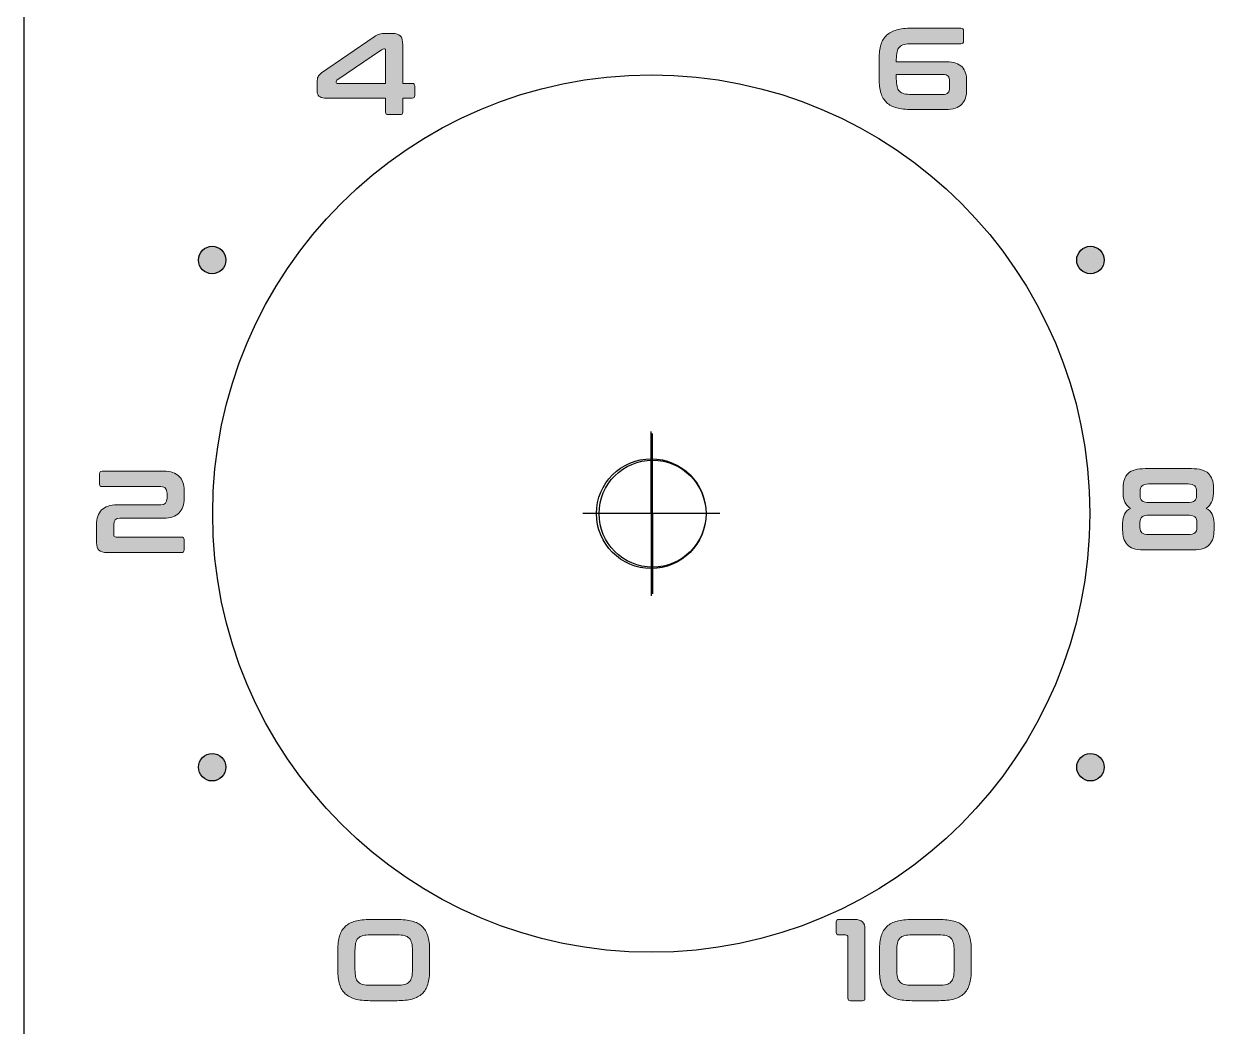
# Model space of a CAD drawing. Header units: millimetres. Extents: x 69 to 133, y 42 to 159.
# Drawn here: x 69.26 to 91.32, y 128.18 to 146.47 of the extents above; entities that cross this region are included whole.
import ezdxf

# ---------------------------------------------------------------- set-up
doc = ezdxf.new("R2010")
doc.units = ezdxf.units.MM
doc.header["$MEASUREMENT"] = 0
doc.layers.add('svg1962', color=7, linetype='Continuous')

# ---------------------------------------------------------------- blocks, each defined once
blk = doc.blocks.new('block 3')
at = {"layer": 'svg1962', "true_color": 0xffffff}
h = blk.add_hatch(color=7, dxfattribs=at)
h.dxf.hatch_style = 2
edge = h.paths.add_edge_path()
edge.add_spline(control_points=[(72.933, 142.167), (72.933, 142.305), (72.821, 142.417), (72.683, 142.417), (72.545, 142.417), (72.433, 142.305), (72.433, 142.167), (72.433, 142.167), (72.433, 142.167), (72.433, 142.167), (72.432, 142.029), (72.544, 141.917), (72.682, 141.917), (72.821, 141.917), (72.932, 142.029), (72.933, 142.167), (72.933, 142.167), (72.933, 142.167), (72.933, 142.167)], knot_values=[0, 0, 0, 0, 1, 1, 1, 2, 2, 2, 3, 3, 3, 4, 4, 4, 5, 5, 5, 6, 6, 6, 6], degree=3, periodic=1)
h = blk.add_hatch(color=7, dxfattribs=at)
h.dxf.hatch_style = 2
edge = h.paths.add_edge_path()
edge.add_spline(control_points=[(88.954, 142.167), (88.954, 142.305), (88.842, 142.417), (88.704, 142.417), (88.566, 142.417), (88.454, 142.305), (88.454, 142.167), (88.454, 142.167), (88.454, 142.167), (88.454, 142.167), (88.454, 142.029), (88.566, 141.917), (88.704, 141.917), (88.842, 141.917), (88.954, 142.029), (88.954, 142.167), (88.954, 142.167), (88.954, 142.167), (88.954, 142.167)], knot_values=[0, 0, 0, 0, 1, 1, 1, 2, 2, 2, 3, 3, 3, 4, 4, 4, 5, 5, 5, 6, 6, 6, 6], degree=3, periodic=1)
h = blk.add_hatch(color=7, dxfattribs=at)
h.dxf.hatch_style = 2
edge = h.paths.add_edge_path()
edge.add_spline(control_points=[(72.933, 132.917), (72.933, 133.055), (72.821, 133.167), (72.683, 133.167), (72.545, 133.167), (72.433, 133.055), (72.433, 132.917), (72.433, 132.917), (72.433, 132.917), (72.433, 132.917), (72.432, 132.779), (72.544, 132.667), (72.682, 132.667), (72.821, 132.667), (72.932, 132.779), (72.933, 132.917), (72.933, 132.917), (72.933, 132.917), (72.933, 132.917)], knot_values=[0, 0, 0, 0, 1, 1, 1, 2, 2, 2, 3, 3, 3, 4, 4, 4, 5, 5, 5, 6, 6, 6, 6], degree=3, periodic=1)
h = blk.add_hatch(color=7, dxfattribs=at)
h.dxf.hatch_style = 2
edge = h.paths.add_edge_path()
edge.add_spline(control_points=[(88.954, 132.917), (88.954, 133.055), (88.842, 133.167), (88.704, 133.167), (88.566, 133.167), (88.454, 133.055), (88.454, 132.917), (88.454, 132.917), (88.454, 132.917), (88.454, 132.917), (88.454, 132.779), (88.566, 132.667), (88.704, 132.667), (88.842, 132.667), (88.954, 132.779), (88.954, 132.917), (88.954, 132.917), (88.954, 132.917), (88.954, 132.917)], knot_values=[0, 0, 0, 0, 1, 1, 1, 2, 2, 2, 3, 3, 3, 4, 4, 4, 5, 5, 5, 6, 6, 6, 6], degree=3, periodic=1)
at = {"layer": 'svg1962', "color": 254, "lineweight": 25, "true_color": 0xe7e7e7}
blk.add_lwpolyline([(69.255, 159.004), (133.154, 159.004), (133.154, 41.938), (69.255, 41.938), (69.255, 159.004)], dxfattribs=at)
at = {"layer": 'svg1962', "color": 178, "lineweight": 25, "true_color": 0x060606}
for points in [[(80.693, 137.542), (80.693, 139.042)], [(80.693, 137.542), (80.693, 139.042)], [(80.718, 137.542), (80.718, 139.005)], [(80.718, 137.542), (80.718, 139.005)], [(81.943, 137.542), (79.443, 137.542)], [(81.943, 137.542), (79.443, 137.542)], [(81.937, 137.542), (79.498, 137.542)], [(81.937, 137.542), (79.498, 137.542)], [(80.693, 137.542), (80.693, 136.042)], [(80.718, 137.542), (80.718, 136.079)]]:
    blk.add_lwpolyline(points, dxfattribs=at)
for points, knots in [([(88.693, 137.542), (88.693, 141.96), (85.112, 145.542), (80.693, 145.542), (76.275, 145.542), (72.693, 141.96), (72.693, 137.542), (72.693, 133.124), (76.275, 129.542), (80.693, 129.542), (85.112, 129.542), (88.693, 133.124), (88.693, 137.542)], [0, 0, 0, 0, 1, 1, 1, 2, 2, 2, 3, 3, 3, 4, 4, 4, 4]), ([(72.933, 142.167), (72.933, 142.305), (72.821, 142.417), (72.683, 142.417), (72.545, 142.417), (72.433, 142.305), (72.433, 142.167), (72.433, 142.167), (72.433, 142.167), (72.433, 142.167), (72.432, 142.029), (72.544, 141.917), (72.682, 141.917), (72.821, 141.917), (72.932, 142.029), (72.933, 142.167), (72.933, 142.167), (72.933, 142.167), (72.933, 142.167)], [0, 0, 0, 0, 1, 1, 1, 2, 2, 2, 3, 3, 3, 4, 4, 4, 5, 5, 5, 6, 6, 6, 6]), ([(88.954, 142.167), (88.954, 142.305), (88.842, 142.417), (88.704, 142.417), (88.566, 142.417), (88.454, 142.305), (88.454, 142.167), (88.454, 142.167), (88.454, 142.167), (88.454, 142.167), (88.454, 142.029), (88.566, 141.917), (88.704, 141.917), (88.842, 141.917), (88.954, 142.029), (88.954, 142.167), (88.954, 142.167), (88.954, 142.167), (88.954, 142.167)], [0, 0, 0, 0, 1, 1, 1, 2, 2, 2, 3, 3, 3, 4, 4, 4, 5, 5, 5, 6, 6, 6, 6]), ([(81.693, 137.542), (81.694, 138.094), (81.246, 138.542), (80.694, 138.542), (80.142, 138.543), (79.694, 138.095), (79.693, 137.543), (79.693, 137.543), (79.693, 137.542), (79.693, 137.542), (79.693, 136.99), (80.141, 136.542), (80.693, 136.541), (81.245, 136.541), (81.693, 136.989), (81.693, 137.541), (81.693, 137.541), (81.693, 137.542), (81.693, 137.542)], [0, 0, 0, 0, 1, 1, 1, 2, 2, 2, 3, 3, 3, 4, 4, 4, 5, 5, 5, 6, 6, 6, 6]), ([(81.693, 137.542), (81.693, 138.081), (81.257, 138.517), (80.718, 138.517), (80.179, 138.517), (79.742, 138.081), (79.742, 137.542), (79.742, 137.003), (80.179, 136.566), (80.718, 136.566), (81.257, 136.566), (81.693, 137.003), (81.693, 137.542)], [0, 0, 0, 0, 1, 1, 1, 2, 2, 2, 3, 3, 3, 4, 4, 4, 4]), ([(72.933, 132.917), (72.933, 133.055), (72.821, 133.167), (72.683, 133.167), (72.545, 133.167), (72.433, 133.055), (72.433, 132.917), (72.433, 132.917), (72.433, 132.917), (72.433, 132.917), (72.432, 132.779), (72.544, 132.667), (72.682, 132.667), (72.821, 132.667), (72.932, 132.779), (72.933, 132.917), (72.933, 132.917), (72.933, 132.917), (72.933, 132.917)], [0, 0, 0, 0, 1, 1, 1, 2, 2, 2, 3, 3, 3, 4, 4, 4, 5, 5, 5, 6, 6, 6, 6]), ([(88.954, 132.917), (88.954, 133.055), (88.842, 133.167), (88.704, 133.167), (88.566, 133.167), (88.454, 133.055), (88.454, 132.917), (88.454, 132.917), (88.454, 132.917), (88.454, 132.917), (88.454, 132.779), (88.566, 132.667), (88.704, 132.667), (88.842, 132.667), (88.954, 132.779), (88.954, 132.917), (88.954, 132.917), (88.954, 132.917), (88.954, 132.917)], [0, 0, 0, 0, 1, 1, 1, 2, 2, 2, 3, 3, 3, 4, 4, 4, 5, 5, 5, 6, 6, 6, 6])]:
    blk.add_open_spline(points, degree=3, knots=knots, dxfattribs=at)
blk = doc.blocks.new('block 45')
at = {"layer": 'svg1962', "true_color": 0xffffff}
h = blk.add_hatch(color=7, dxfattribs=at)
h.dxf.hatch_style = 2
edge = h.paths.add_edge_path()
edge.add_spline(control_points=[(76.057, 130.141), (76.164, 130.141), (76.255, 130.131), (76.33, 130.111), (76.405, 130.09), (76.466, 130.058), (76.513, 130.013), (76.56, 129.969), (76.595, 129.911), (76.617, 129.841), (76.639, 129.77), (76.65, 129.684), (76.65, 129.582), (76.65, 129.582), (76.65, 129.218), (76.65, 129.218), (76.65, 129.117), (76.639, 129.03), (76.617, 128.959), (76.595, 128.888), (76.56, 128.83), (76.513, 128.786), (76.466, 128.741), (76.405, 128.709), (76.33, 128.689), (76.255, 128.669), (76.164, 128.66), (76.057, 128.66), (76.057, 128.66), (75.568, 128.66), (75.568, 128.66), (75.461, 128.66), (75.37, 128.669), (75.295, 128.689), (75.22, 128.709), (75.159, 128.741), (75.112, 128.786), (75.065, 128.83), (75.03, 128.888), (75.008, 128.959), (74.986, 129.03), (74.975, 129.117), (74.975, 129.218), (74.975, 129.218), (74.975, 129.582), (74.975, 129.582), (74.975, 129.684), (74.986, 129.77), (75.008, 129.841), (75.03, 129.911), (75.065, 129.969), (75.112, 130.013), (75.159, 130.058), (75.22, 130.09), (75.295, 130.111), (75.37, 130.131), (75.461, 130.141), (75.568, 130.141), (75.568, 130.141), (76.057, 130.141), (76.057, 130.141)], knot_values=[0, 0, 0, 0, 1, 1, 1, 2, 2, 2, 3, 3, 3, 4, 4, 4, 5, 5, 5, 6, 6, 6, 7, 7, 7, 8, 8, 8, 9, 9, 9, 10, 10, 10, 11, 11, 11, 12, 12, 12, 13, 13, 13, 14, 14, 14, 15, 15, 15, 16, 16, 16, 17, 17, 17, 18, 18, 18, 19, 19, 19, 20, 20, 20, 20], degree=3, periodic=1)
edge = h.paths.add_edge_path()
edge.add_spline(control_points=[(75.289, 129.231), (75.289, 129.175), (75.293, 129.128), (75.301, 129.09), (75.31, 129.053), (75.325, 129.023), (75.346, 129.001), (75.367, 128.979), (75.396, 128.964), (75.432, 128.955), (75.468, 128.945), (75.513, 128.941), (75.568, 128.941), (75.568, 128.941), (76.057, 128.941), (76.057, 128.941), (76.112, 128.941), (76.158, 128.945), (76.193, 128.955), (76.229, 128.964), (76.258, 128.979), (76.279, 129.001), (76.3, 129.023), (76.315, 129.053), (76.324, 129.09), (76.332, 129.128), (76.336, 129.175), (76.336, 129.231), (76.336, 129.231), (76.336, 129.57), (76.336, 129.57), (76.336, 129.626), (76.332, 129.673), (76.324, 129.71), (76.315, 129.746), (76.3, 129.776), (76.279, 129.798), (76.258, 129.821), (76.229, 129.837), (76.193, 129.846), (76.158, 129.855), (76.112, 129.86), (76.057, 129.86), (76.057, 129.86), (75.568, 129.86), (75.568, 129.86), (75.513, 129.86), (75.468, 129.855), (75.432, 129.846), (75.396, 129.837), (75.367, 129.821), (75.346, 129.798), (75.325, 129.776), (75.31, 129.746), (75.301, 129.71), (75.293, 129.673), (75.289, 129.626), (75.289, 129.57), (75.289, 129.57), (75.289, 129.231), (75.289, 129.231)], knot_values=[0, 0, 0, 0, 1, 1, 1, 2, 2, 2, 3, 3, 3, 4, 4, 4, 5, 5, 5, 6, 6, 6, 7, 7, 7, 8, 8, 8, 9, 9, 9, 10, 10, 10, 11, 11, 11, 12, 12, 12, 13, 13, 13, 14, 14, 14, 15, 15, 15, 16, 16, 16, 17, 17, 17, 18, 18, 18, 19, 19, 19, 20, 20, 20, 20], degree=3, periodic=1)
at = {"layer": 'svg1962', "lineweight": 0}
for points in [[(76.057, 130.141), (76.164, 130.141), (76.255, 130.131), (76.33, 130.111), (76.405, 130.09), (76.466, 130.058), (76.513, 130.013), (76.56, 129.969), (76.595, 129.911), (76.617, 129.841), (76.639, 129.77), (76.65, 129.684), (76.65, 129.582), (76.65, 129.582), (76.65, 129.218), (76.65, 129.218), (76.65, 129.117), (76.639, 129.03), (76.617, 128.959), (76.595, 128.888), (76.56, 128.83), (76.513, 128.786), (76.466, 128.741), (76.405, 128.709), (76.33, 128.689), (76.255, 128.669), (76.164, 128.66), (76.057, 128.66), (76.057, 128.66), (75.568, 128.66), (75.568, 128.66), (75.461, 128.66), (75.37, 128.669), (75.295, 128.689), (75.22, 128.709), (75.159, 128.741), (75.112, 128.786), (75.065, 128.83), (75.03, 128.888), (75.008, 128.959), (74.986, 129.03), (74.975, 129.117), (74.975, 129.218), (74.975, 129.218), (74.975, 129.582), (74.975, 129.582), (74.975, 129.684), (74.986, 129.77), (75.008, 129.841), (75.03, 129.911), (75.065, 129.969), (75.112, 130.013), (75.159, 130.058), (75.22, 130.09), (75.295, 130.111), (75.37, 130.131), (75.461, 130.141), (75.568, 130.141), (75.568, 130.141), (76.057, 130.141), (76.057, 130.141)], [(75.289, 129.231), (75.289, 129.175), (75.293, 129.128), (75.301, 129.09), (75.31, 129.053), (75.325, 129.023), (75.346, 129.001), (75.367, 128.979), (75.396, 128.964), (75.432, 128.955), (75.468, 128.945), (75.513, 128.941), (75.568, 128.941), (75.568, 128.941), (76.057, 128.941), (76.057, 128.941), (76.112, 128.941), (76.158, 128.945), (76.193, 128.955), (76.229, 128.964), (76.258, 128.979), (76.279, 129.001), (76.3, 129.023), (76.315, 129.053), (76.324, 129.09), (76.332, 129.128), (76.336, 129.175), (76.336, 129.231), (76.336, 129.231), (76.336, 129.57), (76.336, 129.57), (76.336, 129.626), (76.332, 129.673), (76.324, 129.71), (76.315, 129.746), (76.3, 129.776), (76.279, 129.798), (76.258, 129.821), (76.229, 129.837), (76.193, 129.846), (76.158, 129.855), (76.112, 129.86), (76.057, 129.86), (76.057, 129.86), (75.568, 129.86), (75.568, 129.86), (75.513, 129.86), (75.468, 129.855), (75.432, 129.846), (75.396, 129.837), (75.367, 129.821), (75.346, 129.798), (75.325, 129.776), (75.31, 129.746), (75.301, 129.71), (75.293, 129.673), (75.289, 129.626), (75.289, 129.57), (75.289, 129.57), (75.289, 129.231), (75.289, 129.231)]]:
    blk.add_open_spline(points, degree=3, knots=[0, 0, 0, 0, 1, 1, 1, 2, 2, 2, 3, 3, 3, 4, 4, 4, 5, 5, 5, 6, 6, 6, 7, 7, 7, 8, 8, 8, 9, 9, 9, 10, 10, 10, 11, 11, 11, 12, 12, 12, 13, 13, 13, 14, 14, 14, 15, 15, 15, 16, 16, 16, 17, 17, 17, 18, 18, 18, 19, 19, 19, 20, 20, 20, 20], dxfattribs=at)
blk = doc.blocks.new('block 44')
at = {"layer": 'svg1962'}
blk.add_blockref('block 45', (0, 0), dxfattribs=at)
blk = doc.blocks.new('block 47')
at = {"layer": 'svg1962', "true_color": 0xffffff}
h = blk.add_hatch(color=7, dxfattribs=at)
h.dxf.hatch_style = 2
edge = h.paths.add_edge_path()
edge.add_spline(control_points=[(71.798, 138.315), (71.927, 138.315), (72.021, 138.283), (72.082, 138.22), (72.143, 138.156), (72.173, 138.073), (72.173, 137.97), (72.173, 137.97), (72.173, 137.822), (72.173, 137.822), (72.173, 137.706), (72.142, 137.617), (72.08, 137.554), (72.018, 137.491), (71.925, 137.46), (71.803, 137.46), (71.803, 137.46), (70.998, 137.46), (70.998, 137.46), (70.925, 137.46), (70.888, 137.42), (70.888, 137.339), (70.888, 137.339), (70.888, 137.159), (70.888, 137.159), (70.888, 137.13), (70.902, 137.115), (70.93, 137.115), (70.93, 137.115), (72.122, 137.115), (72.122, 137.115), (72.155, 137.115), (72.171, 137.099), (72.171, 137.068), (72.171, 137.068), (72.171, 136.88), (72.171, 136.88), (72.171, 136.849), (72.155, 136.833), (72.122, 136.833), (72.122, 136.833), (70.772, 136.833), (70.772, 136.833), (70.7, 136.833), (70.649, 136.848), (70.619, 136.877), (70.59, 136.906), (70.575, 136.951), (70.575, 137.013), (70.575, 137.013), (70.575, 137.339), (70.575, 137.339), (70.575, 137.456), (70.606, 137.547), (70.668, 137.609), (70.73, 137.672), (70.823, 137.703), (70.945, 137.703), (70.945, 137.703), (71.75, 137.703), (71.75, 137.703), (71.823, 137.703), (71.86, 137.743), (71.86, 137.822), (71.86, 137.822), (71.86, 137.913), (71.86, 137.913), (71.86, 137.95), (71.851, 137.979), (71.834, 138.001), (71.817, 138.023), (71.788, 138.034), (71.747, 138.034), (71.747, 138.034), (70.676, 138.034), (70.676, 138.034), (70.645, 138.034), (70.63, 138.049), (70.63, 138.08), (70.63, 138.08), (70.63, 138.269), (70.63, 138.269), (70.63, 138.3), (70.645, 138.315), (70.676, 138.315), (70.676, 138.315), (71.798, 138.315), (71.798, 138.315)], knot_values=[0, 0, 0, 0, 1, 1, 1, 2, 2, 2, 3, 3, 3, 4, 4, 4, 5, 5, 5, 6, 6, 6, 7, 7, 7, 8, 8, 8, 9, 9, 9, 10, 10, 10, 11, 11, 11, 12, 12, 12, 13, 13, 13, 14, 14, 14, 15, 15, 15, 16, 16, 16, 17, 17, 17, 18, 18, 18, 19, 19, 19, 20, 20, 20, 21, 21, 21, 22, 22, 22, 23, 23, 23, 24, 24, 24, 25, 25, 25, 26, 26, 26, 27, 27, 27, 28, 28, 28, 29, 29, 29, 29], degree=3, periodic=1)
at = {"layer": 'svg1962', "lineweight": 0}
blk.add_open_spline([(71.798, 138.315), (71.927, 138.315), (72.021, 138.283), (72.082, 138.22), (72.143, 138.156), (72.173, 138.073), (72.173, 137.97), (72.173, 137.97), (72.173, 137.822), (72.173, 137.822), (72.173, 137.706), (72.142, 137.617), (72.08, 137.554), (72.018, 137.491), (71.925, 137.46), (71.803, 137.46), (71.803, 137.46), (70.998, 137.46), (70.998, 137.46), (70.925, 137.46), (70.888, 137.42), (70.888, 137.339), (70.888, 137.339), (70.888, 137.159), (70.888, 137.159), (70.888, 137.13), (70.902, 137.115), (70.93, 137.115), (70.93, 137.115), (72.122, 137.115), (72.122, 137.115), (72.155, 137.115), (72.171, 137.099), (72.171, 137.068), (72.171, 137.068), (72.171, 136.88), (72.171, 136.88), (72.171, 136.849), (72.155, 136.833), (72.122, 136.833), (72.122, 136.833), (70.772, 136.833), (70.772, 136.833), (70.7, 136.833), (70.649, 136.848), (70.619, 136.877), (70.59, 136.906), (70.575, 136.951), (70.575, 137.013), (70.575, 137.013), (70.575, 137.339), (70.575, 137.339), (70.575, 137.456), (70.606, 137.547), (70.668, 137.609), (70.73, 137.672), (70.823, 137.703), (70.945, 137.703), (70.945, 137.703), (71.75, 137.703), (71.75, 137.703), (71.823, 137.703), (71.86, 137.743), (71.86, 137.822), (71.86, 137.822), (71.86, 137.913), (71.86, 137.913), (71.86, 137.95), (71.851, 137.979), (71.834, 138.001), (71.817, 138.023), (71.788, 138.034), (71.747, 138.034), (71.747, 138.034), (70.676, 138.034), (70.676, 138.034), (70.645, 138.034), (70.63, 138.049), (70.63, 138.08), (70.63, 138.08), (70.63, 138.269), (70.63, 138.269), (70.63, 138.3), (70.645, 138.315), (70.676, 138.315), (70.676, 138.315), (71.798, 138.315), (71.798, 138.315)], degree=3, knots=[0, 0, 0, 0, 1, 1, 1, 2, 2, 2, 3, 3, 3, 4, 4, 4, 5, 5, 5, 6, 6, 6, 7, 7, 7, 8, 8, 8, 9, 9, 9, 10, 10, 10, 11, 11, 11, 12, 12, 12, 13, 13, 13, 14, 14, 14, 15, 15, 15, 16, 16, 16, 17, 17, 17, 18, 18, 18, 19, 19, 19, 20, 20, 20, 21, 21, 21, 22, 22, 22, 23, 23, 23, 24, 24, 24, 25, 25, 25, 26, 26, 26, 27, 27, 27, 28, 28, 28, 29, 29, 29, 29], dxfattribs=at)
blk = doc.blocks.new('block 46')
at = {"layer": 'svg1962'}
blk.add_blockref('block 47', (0, 0), dxfattribs=at)
blk = doc.blocks.new('block 49')
at = {"layer": 'svg1962', "true_color": 0xffffff}
h = blk.add_hatch(color=7, dxfattribs=at)
h.dxf.hatch_style = 2
edge = h.paths.add_edge_path()
edge.add_spline(control_points=[(75.639, 146.236), (75.675, 146.26), (75.707, 146.276), (75.736, 146.286), (75.765, 146.295), (75.803, 146.299), (75.851, 146.299), (75.851, 146.299), (75.976, 146.299), (75.976, 146.299), (76.038, 146.299), (76.084, 146.285), (76.115, 146.256), (76.145, 146.227), (76.16, 146.17), (76.16, 146.083), (76.16, 146.083), (76.16, 145.387), (76.16, 145.387), (76.16, 145.387), (76.334, 145.387), (76.334, 145.387), (76.365, 145.387), (76.38, 145.371), (76.38, 145.339), (76.38, 145.339), (76.38, 145.167), (76.38, 145.167), (76.38, 145.136), (76.365, 145.12), (76.334, 145.12), (76.334, 145.12), (76.16, 145.12), (76.16, 145.12), (76.16, 145.12), (76.16, 144.864), (76.16, 144.864), (76.16, 144.833), (76.145, 144.818), (76.114, 144.818), (76.114, 144.818), (75.896, 144.818), (75.896, 144.818), (75.863, 144.818), (75.847, 144.833), (75.847, 144.864), (75.847, 144.864), (75.847, 145.12), (75.847, 145.12), (75.847, 145.12), (74.734, 145.12), (74.734, 145.12), (74.688, 145.12), (74.655, 145.133), (74.632, 145.156), (74.609, 145.18), (74.598, 145.212), (74.598, 145.25), (74.598, 145.25), (74.598, 145.41), (74.598, 145.41), (74.598, 145.45), (74.604, 145.483), (74.615, 145.509), (74.626, 145.535), (74.648, 145.559), (74.681, 145.582), (74.681, 145.582), (75.639, 146.236), (75.639, 146.236)], knot_values=[0, 0, 0, 0, 1, 1, 1, 2, 2, 2, 3, 3, 3, 4, 4, 4, 5, 5, 5, 6, 6, 6, 7, 7, 7, 8, 8, 8, 9, 9, 9, 10, 10, 10, 11, 11, 11, 12, 12, 12, 13, 13, 13, 14, 14, 14, 15, 15, 15, 16, 16, 16, 17, 17, 17, 18, 18, 18, 19, 19, 19, 20, 20, 20, 21, 21, 21, 22, 22, 22, 23, 23, 23, 23], degree=3, periodic=1)
edge = h.paths.add_edge_path()
edge.add_spline(control_points=[(74.947, 145.402), (74.947, 145.392), (74.953, 145.387), (74.964, 145.387), (74.964, 145.387), (75.847, 145.387), (75.847, 145.387), (75.847, 145.387), (75.847, 145.995), (75.847, 145.995), (75.847, 146.01), (75.841, 146.018), (75.83, 146.018), (75.83, 146.018), (75.817, 146.018), (75.817, 146.018), (75.803, 146.018), (75.788, 146.012), (75.771, 146.001), (75.771, 146.001), (74.96, 145.444), (74.96, 145.444), (74.951, 145.437), (74.947, 145.428), (74.947, 145.414), (74.947, 145.414), (74.947, 145.402), (74.947, 145.402)], knot_values=[0, 0, 0, 0, 1, 1, 1, 2, 2, 2, 3, 3, 3, 4, 4, 4, 5, 5, 5, 6, 6, 6, 7, 7, 7, 8, 8, 8, 9, 9, 9, 9], degree=3, periodic=1)
at = {"layer": 'svg1962', "lineweight": 0}
for points, knots in [([(75.639, 146.236), (75.675, 146.26), (75.707, 146.276), (75.736, 146.286), (75.765, 146.295), (75.803, 146.299), (75.851, 146.299), (75.851, 146.299), (75.976, 146.299), (75.976, 146.299), (76.038, 146.299), (76.084, 146.285), (76.115, 146.256), (76.145, 146.227), (76.16, 146.17), (76.16, 146.083), (76.16, 146.083), (76.16, 145.387), (76.16, 145.387), (76.16, 145.387), (76.334, 145.387), (76.334, 145.387), (76.365, 145.387), (76.38, 145.371), (76.38, 145.339), (76.38, 145.339), (76.38, 145.167), (76.38, 145.167), (76.38, 145.136), (76.365, 145.12), (76.334, 145.12), (76.334, 145.12), (76.16, 145.12), (76.16, 145.12), (76.16, 145.12), (76.16, 144.864), (76.16, 144.864), (76.16, 144.833), (76.145, 144.818), (76.114, 144.818), (76.114, 144.818), (75.896, 144.818), (75.896, 144.818), (75.863, 144.818), (75.847, 144.833), (75.847, 144.864), (75.847, 144.864), (75.847, 145.12), (75.847, 145.12), (75.847, 145.12), (74.734, 145.12), (74.734, 145.12), (74.688, 145.12), (74.655, 145.133), (74.632, 145.156), (74.609, 145.18), (74.598, 145.212), (74.598, 145.25), (74.598, 145.25), (74.598, 145.41), (74.598, 145.41), (74.598, 145.45), (74.604, 145.483), (74.615, 145.509), (74.626, 145.535), (74.648, 145.559), (74.681, 145.582), (74.681, 145.582), (75.639, 146.236), (75.639, 146.236)], [0, 0, 0, 0, 1, 1, 1, 2, 2, 2, 3, 3, 3, 4, 4, 4, 5, 5, 5, 6, 6, 6, 7, 7, 7, 8, 8, 8, 9, 9, 9, 10, 10, 10, 11, 11, 11, 12, 12, 12, 13, 13, 13, 14, 14, 14, 15, 15, 15, 16, 16, 16, 17, 17, 17, 18, 18, 18, 19, 19, 19, 20, 20, 20, 21, 21, 21, 22, 22, 22, 23, 23, 23, 23]), ([(74.947, 145.402), (74.947, 145.392), (74.953, 145.387), (74.964, 145.387), (74.964, 145.387), (75.847, 145.387), (75.847, 145.387), (75.847, 145.387), (75.847, 145.995), (75.847, 145.995), (75.847, 146.01), (75.841, 146.018), (75.83, 146.018), (75.83, 146.018), (75.817, 146.018), (75.817, 146.018), (75.803, 146.018), (75.788, 146.012), (75.771, 146.001), (75.771, 146.001), (74.96, 145.444), (74.96, 145.444), (74.951, 145.437), (74.947, 145.428), (74.947, 145.414), (74.947, 145.414), (74.947, 145.402), (74.947, 145.402)], [0, 0, 0, 0, 1, 1, 1, 2, 2, 2, 3, 3, 3, 4, 4, 4, 5, 5, 5, 6, 6, 6, 7, 7, 7, 8, 8, 8, 9, 9, 9, 9])]:
    blk.add_open_spline(points, degree=3, knots=knots, dxfattribs=at)
blk = doc.blocks.new('block 48')
at = {"layer": 'svg1962'}
blk.add_blockref('block 49', (0, 0), dxfattribs=at)
blk = doc.blocks.new('block 51')
at = {"layer": 'svg1962', "true_color": 0xffffff}
h = blk.add_hatch(color=7, dxfattribs=at)
h.dxf.hatch_style = 2
edge = h.paths.add_edge_path()
edge.add_spline(control_points=[(86.342, 146.394), (86.373, 146.394), (86.389, 146.378), (86.389, 146.347), (86.389, 146.347), (86.389, 146.159), (86.389, 146.159), (86.389, 146.128), (86.373, 146.112), (86.342, 146.112), (86.342, 146.112), (85.443, 146.112), (85.443, 146.112), (85.388, 146.112), (85.342, 146.108), (85.306, 146.099), (85.27, 146.089), (85.242, 146.073), (85.22, 146.051), (85.199, 146.028), (85.184, 145.999), (85.176, 145.962), (85.168, 145.925), (85.163, 145.879), (85.163, 145.822), (85.163, 145.822), (85.163, 145.782), (85.163, 145.782), (85.163, 145.782), (86.076, 145.782), (86.076, 145.782), (86.143, 145.782), (86.201, 145.774), (86.248, 145.758), (86.295, 145.742), (86.334, 145.718), (86.364, 145.688), (86.393, 145.658), (86.414, 145.62), (86.427, 145.576), (86.44, 145.531), (86.446, 145.481), (86.446, 145.424), (86.446, 145.424), (86.446, 145.27), (86.446, 145.27), (86.446, 145.157), (86.417, 145.069), (86.358, 145.007), (86.3, 144.943), (86.2, 144.912), (86.061, 144.912), (86.061, 144.912), (85.443, 144.912), (85.443, 144.912), (85.336, 144.912), (85.244, 144.922), (85.17, 144.942), (85.095, 144.962), (85.034, 144.993), (84.987, 145.038), (84.939, 145.082), (84.905, 145.14), (84.883, 145.212), (84.861, 145.283), (84.85, 145.369), (84.85, 145.471), (84.85, 145.471), (84.85, 145.835), (84.85, 145.835), (84.85, 145.937), (84.861, 146.023), (84.883, 146.093), (84.905, 146.164), (84.939, 146.221), (84.987, 146.266), (85.034, 146.31), (85.095, 146.343), (85.17, 146.363), (85.244, 146.384), (85.336, 146.394), (85.443, 146.394), (85.443, 146.394), (86.342, 146.394), (86.342, 146.394)], knot_values=[0, 0, 0, 0, 1, 1, 1, 2, 2, 2, 3, 3, 3, 4, 4, 4, 5, 5, 5, 6, 6, 6, 7, 7, 7, 8, 8, 8, 9, 9, 9, 10, 10, 10, 11, 11, 11, 12, 12, 12, 13, 13, 13, 14, 14, 14, 15, 15, 15, 16, 16, 16, 17, 17, 17, 18, 18, 18, 19, 19, 19, 20, 20, 20, 21, 21, 21, 22, 22, 22, 23, 23, 23, 24, 24, 24, 25, 25, 25, 26, 26, 26, 27, 27, 27, 28, 28, 28, 28], degree=3, periodic=1)
edge = h.paths.add_edge_path()
edge.add_spline(control_points=[(85.163, 145.549), (85.163, 145.549), (85.163, 145.473), (85.163, 145.473), (85.163, 145.418), (85.168, 145.372), (85.176, 145.334), (85.184, 145.297), (85.199, 145.267), (85.22, 145.246), (85.242, 145.224), (85.27, 145.208), (85.306, 145.199), (85.342, 145.19), (85.388, 145.185), (85.443, 145.185), (85.443, 145.185), (86.01, 145.185), (86.01, 145.185), (86.055, 145.185), (86.087, 145.195), (86.106, 145.216), (86.125, 145.236), (86.135, 145.268), (86.135, 145.312), (86.135, 145.312), (86.135, 145.424), (86.135, 145.424), (86.135, 145.468), (86.126, 145.5), (86.107, 145.52), (86.089, 145.539), (86.057, 145.549), (86.012, 145.549), (86.012, 145.549), (85.163, 145.549), (85.163, 145.549)], knot_values=[0, 0, 0, 0, 1, 1, 1, 2, 2, 2, 3, 3, 3, 4, 4, 4, 5, 5, 5, 6, 6, 6, 7, 7, 7, 8, 8, 8, 9, 9, 9, 10, 10, 10, 11, 11, 11, 12, 12, 12, 12], degree=3, periodic=1)
at = {"layer": 'svg1962', "lineweight": 0}
for points, knots in [([(86.342, 146.394), (86.373, 146.394), (86.389, 146.378), (86.389, 146.347), (86.389, 146.347), (86.389, 146.159), (86.389, 146.159), (86.389, 146.128), (86.373, 146.112), (86.342, 146.112), (86.342, 146.112), (85.443, 146.112), (85.443, 146.112), (85.388, 146.112), (85.342, 146.108), (85.306, 146.099), (85.27, 146.089), (85.242, 146.073), (85.22, 146.051), (85.199, 146.028), (85.184, 145.999), (85.176, 145.962), (85.168, 145.925), (85.163, 145.879), (85.163, 145.822), (85.163, 145.822), (85.163, 145.782), (85.163, 145.782), (85.163, 145.782), (86.076, 145.782), (86.076, 145.782), (86.143, 145.782), (86.201, 145.774), (86.248, 145.758), (86.295, 145.742), (86.334, 145.718), (86.364, 145.688), (86.393, 145.658), (86.414, 145.62), (86.427, 145.576), (86.44, 145.531), (86.446, 145.481), (86.446, 145.424), (86.446, 145.424), (86.446, 145.27), (86.446, 145.27), (86.446, 145.157), (86.417, 145.069), (86.358, 145.007), (86.3, 144.943), (86.2, 144.912), (86.061, 144.912), (86.061, 144.912), (85.443, 144.912), (85.443, 144.912), (85.336, 144.912), (85.244, 144.922), (85.17, 144.942), (85.095, 144.962), (85.034, 144.993), (84.987, 145.038), (84.939, 145.082), (84.905, 145.14), (84.883, 145.212), (84.861, 145.283), (84.85, 145.369), (84.85, 145.471), (84.85, 145.471), (84.85, 145.835), (84.85, 145.835), (84.85, 145.937), (84.861, 146.023), (84.883, 146.093), (84.905, 146.164), (84.939, 146.221), (84.987, 146.266), (85.034, 146.31), (85.095, 146.343), (85.17, 146.363), (85.244, 146.384), (85.336, 146.394), (85.443, 146.394), (85.443, 146.394), (86.342, 146.394), (86.342, 146.394)], [0, 0, 0, 0, 1, 1, 1, 2, 2, 2, 3, 3, 3, 4, 4, 4, 5, 5, 5, 6, 6, 6, 7, 7, 7, 8, 8, 8, 9, 9, 9, 10, 10, 10, 11, 11, 11, 12, 12, 12, 13, 13, 13, 14, 14, 14, 15, 15, 15, 16, 16, 16, 17, 17, 17, 18, 18, 18, 19, 19, 19, 20, 20, 20, 21, 21, 21, 22, 22, 22, 23, 23, 23, 24, 24, 24, 25, 25, 25, 26, 26, 26, 27, 27, 27, 28, 28, 28, 28]), ([(85.163, 145.549), (85.163, 145.549), (85.163, 145.473), (85.163, 145.473), (85.163, 145.418), (85.168, 145.372), (85.176, 145.334), (85.184, 145.297), (85.199, 145.267), (85.22, 145.246), (85.242, 145.224), (85.27, 145.208), (85.306, 145.199), (85.342, 145.19), (85.388, 145.185), (85.443, 145.185), (85.443, 145.185), (86.01, 145.185), (86.01, 145.185), (86.055, 145.185), (86.087, 145.195), (86.106, 145.216), (86.125, 145.236), (86.135, 145.268), (86.135, 145.312), (86.135, 145.312), (86.135, 145.424), (86.135, 145.424), (86.135, 145.468), (86.126, 145.5), (86.107, 145.52), (86.089, 145.539), (86.057, 145.549), (86.012, 145.549), (86.012, 145.549), (85.163, 145.549), (85.163, 145.549)], [0, 0, 0, 0, 1, 1, 1, 2, 2, 2, 3, 3, 3, 4, 4, 4, 5, 5, 5, 6, 6, 6, 7, 7, 7, 8, 8, 8, 9, 9, 9, 10, 10, 10, 11, 11, 11, 12, 12, 12, 12])]:
    blk.add_open_spline(points, degree=3, knots=knots, dxfattribs=at)
blk = doc.blocks.new('block 50')
at = {"layer": 'svg1962'}
blk.add_blockref('block 51', (0, 0), dxfattribs=at)
blk = doc.blocks.new('block 53')
at = {"layer": 'svg1962', "true_color": 0xffffff}
h = blk.add_hatch(color=7, dxfattribs=at)
h.dxf.hatch_style = 2
edge = h.paths.add_edge_path()
edge.add_spline(control_points=[(90.546, 138.362), (90.692, 138.362), (90.795, 138.333), (90.856, 138.275), (90.918, 138.217), (90.948, 138.13), (90.948, 138.013), (90.948, 138.013), (90.948, 137.911), (90.948, 137.911), (90.948, 137.788), (90.905, 137.697), (90.817, 137.638), (90.912, 137.584), (90.959, 137.495), (90.959, 137.369), (90.959, 137.369), (90.959, 137.246), (90.959, 137.246), (90.959, 137.19), (90.953, 137.139), (90.94, 137.094), (90.927, 137.049), (90.906, 137.01), (90.876, 136.979), (90.847, 136.947), (90.808, 136.923), (90.76, 136.906), (90.712, 136.889), (90.654, 136.88), (90.584, 136.88), (90.584, 136.88), (89.666, 136.88), (89.666, 136.88), (89.595, 136.88), (89.536, 136.889), (89.489, 136.906), (89.442, 136.923), (89.403, 136.947), (89.374, 136.979), (89.344, 137.01), (89.323, 137.049), (89.31, 137.094), (89.298, 137.139), (89.291, 137.19), (89.291, 137.246), (89.291, 137.246), (89.291, 137.369), (89.291, 137.369), (89.291, 137.495), (89.338, 137.584), (89.433, 137.638), (89.345, 137.697), (89.302, 137.788), (89.302, 137.911), (89.302, 137.911), (89.302, 138.013), (89.302, 138.013), (89.302, 138.072), (89.309, 138.123), (89.324, 138.167), (89.339, 138.211), (89.362, 138.247), (89.394, 138.276), (89.426, 138.305), (89.467, 138.326), (89.518, 138.341), (89.568, 138.355), (89.631, 138.362), (89.704, 138.362), (89.704, 138.362), (90.546, 138.362), (90.546, 138.362)], knot_values=[0, 0, 0, 0, 1, 1, 1, 2, 2, 2, 3, 3, 3, 4, 4, 4, 5, 5, 5, 6, 6, 6, 7, 7, 7, 8, 8, 8, 9, 9, 9, 10, 10, 10, 11, 11, 11, 12, 12, 12, 13, 13, 13, 14, 14, 14, 15, 15, 15, 16, 16, 16, 17, 17, 17, 18, 18, 18, 19, 19, 19, 20, 20, 20, 21, 21, 21, 22, 22, 22, 23, 23, 23, 24, 24, 24, 24], degree=3, periodic=1)
edge = h.paths.add_edge_path()
edge.add_spline(control_points=[(89.607, 137.289), (89.607, 137.243), (89.618, 137.211), (89.643, 137.19), (89.667, 137.17), (89.707, 137.16), (89.763, 137.16), (89.763, 137.16), (90.487, 137.16), (90.487, 137.16), (90.543, 137.16), (90.584, 137.17), (90.609, 137.19), (90.633, 137.211), (90.646, 137.243), (90.646, 137.289), (90.646, 137.289), (90.646, 137.382), (90.646, 137.382), (90.646, 137.426), (90.633, 137.459), (90.607, 137.481), (90.581, 137.504), (90.532, 137.515), (90.462, 137.515), (90.462, 137.515), (89.788, 137.515), (89.788, 137.515), (89.718, 137.515), (89.67, 137.504), (89.645, 137.481), (89.619, 137.459), (89.607, 137.426), (89.607, 137.382), (89.607, 137.382), (89.607, 137.289), (89.607, 137.289)], knot_values=[0, 0, 0, 0, 1, 1, 1, 2, 2, 2, 3, 3, 3, 4, 4, 4, 5, 5, 5, 6, 6, 6, 7, 7, 7, 8, 8, 8, 9, 9, 9, 10, 10, 10, 11, 11, 11, 12, 12, 12, 12], degree=3, periodic=1)
edge = h.paths.add_edge_path()
edge.add_spline(control_points=[(89.609, 137.869), (89.609, 137.828), (89.621, 137.797), (89.646, 137.775), (89.67, 137.753), (89.718, 137.742), (89.788, 137.742), (89.788, 137.742), (90.462, 137.742), (90.462, 137.742), (90.532, 137.742), (90.58, 137.753), (90.604, 137.775), (90.629, 137.797), (90.641, 137.828), (90.641, 137.869), (90.641, 137.869), (90.641, 137.947), (90.641, 137.947), (90.641, 137.991), (90.63, 138.024), (90.606, 138.047), (90.582, 138.071), (90.541, 138.083), (90.485, 138.083), (90.485, 138.083), (89.765, 138.083), (89.765, 138.083), (89.709, 138.083), (89.669, 138.071), (89.645, 138.047), (89.621, 138.024), (89.609, 137.991), (89.609, 137.947), (89.609, 137.947), (89.609, 137.869), (89.609, 137.869)], knot_values=[0, 0, 0, 0, 1, 1, 1, 2, 2, 2, 3, 3, 3, 4, 4, 4, 5, 5, 5, 6, 6, 6, 7, 7, 7, 8, 8, 8, 9, 9, 9, 10, 10, 10, 11, 11, 11, 12, 12, 12, 12], degree=3, periodic=1)
at = {"layer": 'svg1962', "lineweight": 0}
for points, knots in [([(90.546, 138.362), (90.692, 138.362), (90.795, 138.333), (90.856, 138.275), (90.918, 138.217), (90.948, 138.13), (90.948, 138.013), (90.948, 138.013), (90.948, 137.911), (90.948, 137.911), (90.948, 137.788), (90.905, 137.697), (90.817, 137.638), (90.912, 137.584), (90.959, 137.495), (90.959, 137.369), (90.959, 137.369), (90.959, 137.246), (90.959, 137.246), (90.959, 137.19), (90.953, 137.139), (90.94, 137.094), (90.927, 137.049), (90.906, 137.01), (90.876, 136.979), (90.847, 136.947), (90.808, 136.923), (90.76, 136.906), (90.712, 136.889), (90.654, 136.88), (90.584, 136.88), (90.584, 136.88), (89.666, 136.88), (89.666, 136.88), (89.595, 136.88), (89.536, 136.889), (89.489, 136.906), (89.442, 136.923), (89.403, 136.947), (89.374, 136.979), (89.344, 137.01), (89.323, 137.049), (89.31, 137.094), (89.298, 137.139), (89.291, 137.19), (89.291, 137.246), (89.291, 137.246), (89.291, 137.369), (89.291, 137.369), (89.291, 137.495), (89.338, 137.584), (89.433, 137.638), (89.345, 137.697), (89.302, 137.788), (89.302, 137.911), (89.302, 137.911), (89.302, 138.013), (89.302, 138.013), (89.302, 138.072), (89.309, 138.123), (89.324, 138.167), (89.339, 138.211), (89.362, 138.247), (89.394, 138.276), (89.426, 138.305), (89.467, 138.326), (89.518, 138.341), (89.568, 138.355), (89.631, 138.362), (89.704, 138.362), (89.704, 138.362), (90.546, 138.362), (90.546, 138.362)], [0, 0, 0, 0, 1, 1, 1, 2, 2, 2, 3, 3, 3, 4, 4, 4, 5, 5, 5, 6, 6, 6, 7, 7, 7, 8, 8, 8, 9, 9, 9, 10, 10, 10, 11, 11, 11, 12, 12, 12, 13, 13, 13, 14, 14, 14, 15, 15, 15, 16, 16, 16, 17, 17, 17, 18, 18, 18, 19, 19, 19, 20, 20, 20, 21, 21, 21, 22, 22, 22, 23, 23, 23, 24, 24, 24, 24]), ([(89.609, 137.869), (89.609, 137.828), (89.621, 137.797), (89.646, 137.775), (89.67, 137.753), (89.718, 137.742), (89.788, 137.742), (89.788, 137.742), (90.462, 137.742), (90.462, 137.742), (90.532, 137.742), (90.58, 137.753), (90.604, 137.775), (90.629, 137.797), (90.641, 137.828), (90.641, 137.869), (90.641, 137.869), (90.641, 137.947), (90.641, 137.947), (90.641, 137.991), (90.63, 138.024), (90.606, 138.047), (90.582, 138.071), (90.541, 138.083), (90.485, 138.083), (90.485, 138.083), (89.765, 138.083), (89.765, 138.083), (89.709, 138.083), (89.669, 138.071), (89.645, 138.047), (89.621, 138.024), (89.609, 137.991), (89.609, 137.947), (89.609, 137.947), (89.609, 137.869), (89.609, 137.869)], [0, 0, 0, 0, 1, 1, 1, 2, 2, 2, 3, 3, 3, 4, 4, 4, 5, 5, 5, 6, 6, 6, 7, 7, 7, 8, 8, 8, 9, 9, 9, 10, 10, 10, 11, 11, 11, 12, 12, 12, 12]), ([(89.607, 137.289), (89.607, 137.243), (89.618, 137.211), (89.643, 137.19), (89.667, 137.17), (89.707, 137.16), (89.763, 137.16), (89.763, 137.16), (90.487, 137.16), (90.487, 137.16), (90.543, 137.16), (90.584, 137.17), (90.609, 137.19), (90.633, 137.211), (90.646, 137.243), (90.646, 137.289), (90.646, 137.289), (90.646, 137.382), (90.646, 137.382), (90.646, 137.426), (90.633, 137.459), (90.607, 137.481), (90.581, 137.504), (90.532, 137.515), (90.462, 137.515), (90.462, 137.515), (89.788, 137.515), (89.788, 137.515), (89.718, 137.515), (89.67, 137.504), (89.645, 137.481), (89.619, 137.459), (89.607, 137.426), (89.607, 137.382), (89.607, 137.382), (89.607, 137.289), (89.607, 137.289)], [0, 0, 0, 0, 1, 1, 1, 2, 2, 2, 3, 3, 3, 4, 4, 4, 5, 5, 5, 6, 6, 6, 7, 7, 7, 8, 8, 8, 9, 9, 9, 10, 10, 10, 11, 11, 11, 12, 12, 12, 12])]:
    blk.add_open_spline(points, degree=3, knots=knots, dxfattribs=at)
blk = doc.blocks.new('block 52')
at = {"layer": 'svg1962'}
blk.add_blockref('block 53', (0, 0), dxfattribs=at)
blk = doc.blocks.new('block 55')
at = {"layer": 'svg1962', "true_color": 0xffffff}
h = blk.add_hatch(color=7, dxfattribs=at)
h.dxf.hatch_style = 2
edge = h.paths.add_edge_path()
edge.add_spline(control_points=[(84.397, 130.141), (84.468, 130.141), (84.518, 130.127), (84.547, 130.098), (84.577, 130.069), (84.592, 130.023), (84.592, 129.961), (84.592, 129.961), (84.592, 128.706), (84.592, 128.706), (84.592, 128.675), (84.576, 128.66), (84.545, 128.66), (84.545, 128.66), (84.327, 128.66), (84.327, 128.66), (84.296, 128.66), (84.281, 128.675), (84.281, 128.706), (84.281, 128.706), (84.281, 129.815), (84.281, 129.815), (84.281, 129.845), (84.266, 129.86), (84.236, 129.86), (84.236, 129.86), (84.116, 129.86), (84.116, 129.86), (84.083, 129.86), (84.067, 129.875), (84.067, 129.906), (84.067, 129.906), (84.067, 130.095), (84.067, 130.095), (84.067, 130.126), (84.083, 130.141), (84.116, 130.141), (84.116, 130.141), (84.397, 130.141), (84.397, 130.141)], knot_values=[0, 0, 0, 0, 1, 1, 1, 2, 2, 2, 3, 3, 3, 4, 4, 4, 5, 5, 5, 6, 6, 6, 7, 7, 7, 8, 8, 8, 9, 9, 9, 10, 10, 10, 11, 11, 11, 12, 12, 12, 13, 13, 13, 13], degree=3, periodic=1)
h = blk.add_hatch(color=7, dxfattribs=at)
h.dxf.hatch_style = 2
edge = h.paths.add_edge_path()
edge.add_spline(control_points=[(85.938, 130.141), (86.045, 130.141), (86.136, 130.131), (86.211, 130.111), (86.286, 130.09), (86.347, 130.058), (86.394, 130.013), (86.441, 129.969), (86.476, 129.911), (86.498, 129.841), (86.52, 129.77), (86.531, 129.684), (86.531, 129.582), (86.531, 129.582), (86.531, 129.218), (86.531, 129.218), (86.531, 129.117), (86.52, 129.03), (86.498, 128.959), (86.476, 128.888), (86.441, 128.83), (86.394, 128.786), (86.347, 128.741), (86.286, 128.709), (86.211, 128.689), (86.136, 128.669), (86.045, 128.66), (85.938, 128.66), (85.938, 128.66), (85.449, 128.66), (85.449, 128.66), (85.342, 128.66), (85.251, 128.669), (85.176, 128.689), (85.101, 128.709), (85.04, 128.741), (84.993, 128.786), (84.946, 128.83), (84.911, 128.888), (84.889, 128.959), (84.867, 129.03), (84.856, 129.117), (84.856, 129.218), (84.856, 129.218), (84.856, 129.582), (84.856, 129.582), (84.856, 129.684), (84.867, 129.77), (84.889, 129.841), (84.911, 129.911), (84.946, 129.969), (84.993, 130.013), (85.04, 130.058), (85.101, 130.09), (85.176, 130.111), (85.251, 130.131), (85.342, 130.141), (85.449, 130.141), (85.449, 130.141), (85.938, 130.141), (85.938, 130.141)], knot_values=[0, 0, 0, 0, 1, 1, 1, 2, 2, 2, 3, 3, 3, 4, 4, 4, 5, 5, 5, 6, 6, 6, 7, 7, 7, 8, 8, 8, 9, 9, 9, 10, 10, 10, 11, 11, 11, 12, 12, 12, 13, 13, 13, 14, 14, 14, 15, 15, 15, 16, 16, 16, 17, 17, 17, 18, 18, 18, 19, 19, 19, 20, 20, 20, 20], degree=3, periodic=1)
edge = h.paths.add_edge_path()
edge.add_spline(control_points=[(85.17, 129.231), (85.17, 129.175), (85.174, 129.128), (85.182, 129.09), (85.191, 129.053), (85.206, 129.023), (85.227, 129.001), (85.248, 128.979), (85.277, 128.964), (85.313, 128.955), (85.349, 128.945), (85.394, 128.941), (85.449, 128.941), (85.449, 128.941), (85.938, 128.941), (85.938, 128.941), (85.993, 128.941), (86.039, 128.945), (86.075, 128.955), (86.111, 128.964), (86.139, 128.979), (86.16, 129.001), (86.181, 129.023), (86.196, 129.053), (86.205, 129.09), (86.213, 129.128), (86.217, 129.175), (86.217, 129.231), (86.217, 129.231), (86.217, 129.57), (86.217, 129.57), (86.217, 129.626), (86.213, 129.673), (86.205, 129.71), (86.196, 129.746), (86.181, 129.776), (86.16, 129.798), (86.139, 129.821), (86.111, 129.837), (86.075, 129.846), (86.039, 129.855), (85.993, 129.86), (85.938, 129.86), (85.938, 129.86), (85.449, 129.86), (85.449, 129.86), (85.394, 129.86), (85.349, 129.855), (85.313, 129.846), (85.277, 129.837), (85.248, 129.821), (85.227, 129.798), (85.206, 129.776), (85.191, 129.746), (85.182, 129.71), (85.174, 129.673), (85.17, 129.626), (85.17, 129.57), (85.17, 129.57), (85.17, 129.231), (85.17, 129.231)], knot_values=[0, 0, 0, 0, 1, 1, 1, 2, 2, 2, 3, 3, 3, 4, 4, 4, 5, 5, 5, 6, 6, 6, 7, 7, 7, 8, 8, 8, 9, 9, 9, 10, 10, 10, 11, 11, 11, 12, 12, 12, 13, 13, 13, 14, 14, 14, 15, 15, 15, 16, 16, 16, 17, 17, 17, 18, 18, 18, 19, 19, 19, 20, 20, 20, 20], degree=3, periodic=1)
at = {"layer": 'svg1962', "lineweight": 0}
for points, knots in [([(84.397, 130.141), (84.468, 130.141), (84.518, 130.127), (84.547, 130.098), (84.577, 130.069), (84.592, 130.023), (84.592, 129.961), (84.592, 129.961), (84.592, 128.706), (84.592, 128.706), (84.592, 128.675), (84.576, 128.66), (84.545, 128.66), (84.545, 128.66), (84.327, 128.66), (84.327, 128.66), (84.296, 128.66), (84.281, 128.675), (84.281, 128.706), (84.281, 128.706), (84.281, 129.815), (84.281, 129.815), (84.281, 129.845), (84.266, 129.86), (84.236, 129.86), (84.236, 129.86), (84.116, 129.86), (84.116, 129.86), (84.083, 129.86), (84.067, 129.875), (84.067, 129.906), (84.067, 129.906), (84.067, 130.095), (84.067, 130.095), (84.067, 130.126), (84.083, 130.141), (84.116, 130.141), (84.116, 130.141), (84.397, 130.141), (84.397, 130.141)], [0, 0, 0, 0, 1, 1, 1, 2, 2, 2, 3, 3, 3, 4, 4, 4, 5, 5, 5, 6, 6, 6, 7, 7, 7, 8, 8, 8, 9, 9, 9, 10, 10, 10, 11, 11, 11, 12, 12, 12, 13, 13, 13, 13]), ([(85.938, 130.141), (86.045, 130.141), (86.136, 130.131), (86.211, 130.111), (86.286, 130.09), (86.347, 130.058), (86.394, 130.013), (86.441, 129.969), (86.476, 129.911), (86.498, 129.841), (86.52, 129.77), (86.531, 129.684), (86.531, 129.582), (86.531, 129.582), (86.531, 129.218), (86.531, 129.218), (86.531, 129.117), (86.52, 129.03), (86.498, 128.959), (86.476, 128.888), (86.441, 128.83), (86.394, 128.786), (86.347, 128.741), (86.286, 128.709), (86.211, 128.689), (86.136, 128.669), (86.045, 128.66), (85.938, 128.66), (85.938, 128.66), (85.449, 128.66), (85.449, 128.66), (85.342, 128.66), (85.251, 128.669), (85.176, 128.689), (85.101, 128.709), (85.04, 128.741), (84.993, 128.786), (84.946, 128.83), (84.911, 128.888), (84.889, 128.959), (84.867, 129.03), (84.856, 129.117), (84.856, 129.218), (84.856, 129.218), (84.856, 129.582), (84.856, 129.582), (84.856, 129.684), (84.867, 129.77), (84.889, 129.841), (84.911, 129.911), (84.946, 129.969), (84.993, 130.013), (85.04, 130.058), (85.101, 130.09), (85.176, 130.111), (85.251, 130.131), (85.342, 130.141), (85.449, 130.141), (85.449, 130.141), (85.938, 130.141), (85.938, 130.141)], [0, 0, 0, 0, 1, 1, 1, 2, 2, 2, 3, 3, 3, 4, 4, 4, 5, 5, 5, 6, 6, 6, 7, 7, 7, 8, 8, 8, 9, 9, 9, 10, 10, 10, 11, 11, 11, 12, 12, 12, 13, 13, 13, 14, 14, 14, 15, 15, 15, 16, 16, 16, 17, 17, 17, 18, 18, 18, 19, 19, 19, 20, 20, 20, 20]), ([(85.17, 129.231), (85.17, 129.175), (85.174, 129.128), (85.182, 129.09), (85.191, 129.053), (85.206, 129.023), (85.227, 129.001), (85.248, 128.979), (85.277, 128.964), (85.313, 128.955), (85.349, 128.945), (85.394, 128.941), (85.449, 128.941), (85.449, 128.941), (85.938, 128.941), (85.938, 128.941), (85.993, 128.941), (86.039, 128.945), (86.075, 128.955), (86.111, 128.964), (86.139, 128.979), (86.16, 129.001), (86.181, 129.023), (86.196, 129.053), (86.205, 129.09), (86.213, 129.128), (86.217, 129.175), (86.217, 129.231), (86.217, 129.231), (86.217, 129.57), (86.217, 129.57), (86.217, 129.626), (86.213, 129.673), (86.205, 129.71), (86.196, 129.746), (86.181, 129.776), (86.16, 129.798), (86.139, 129.821), (86.111, 129.837), (86.075, 129.846), (86.039, 129.855), (85.993, 129.86), (85.938, 129.86), (85.938, 129.86), (85.449, 129.86), (85.449, 129.86), (85.394, 129.86), (85.349, 129.855), (85.313, 129.846), (85.277, 129.837), (85.248, 129.821), (85.227, 129.798), (85.206, 129.776), (85.191, 129.746), (85.182, 129.71), (85.174, 129.673), (85.17, 129.626), (85.17, 129.57), (85.17, 129.57), (85.17, 129.231), (85.17, 129.231)], [0, 0, 0, 0, 1, 1, 1, 2, 2, 2, 3, 3, 3, 4, 4, 4, 5, 5, 5, 6, 6, 6, 7, 7, 7, 8, 8, 8, 9, 9, 9, 10, 10, 10, 11, 11, 11, 12, 12, 12, 13, 13, 13, 14, 14, 14, 15, 15, 15, 16, 16, 16, 17, 17, 17, 18, 18, 18, 19, 19, 19, 20, 20, 20, 20])]:
    blk.add_open_spline(points, degree=3, knots=knots, dxfattribs=at)
blk = doc.blocks.new('block 54')
at = {"layer": 'svg1962'}
blk.add_blockref('block 55', (0, 0), dxfattribs=at)
blk = doc.blocks.new('block 7')
at = {"layer": 'svg1962'}
for name in ['block 48', 'block 50', 'block 52', 'block 46', 'block 44', 'block 54']:
    blk.add_blockref(name, (0, 0), dxfattribs=at)

msp = doc.modelspace()

# ---------------------------------------------------------------- block references
at = {"layer": 'svg1962'}
for name in ['block 3', 'block 7']:
    msp.add_blockref(name, (0, 0), dxfattribs=at)

doc.saveas('drawing.dxf')
